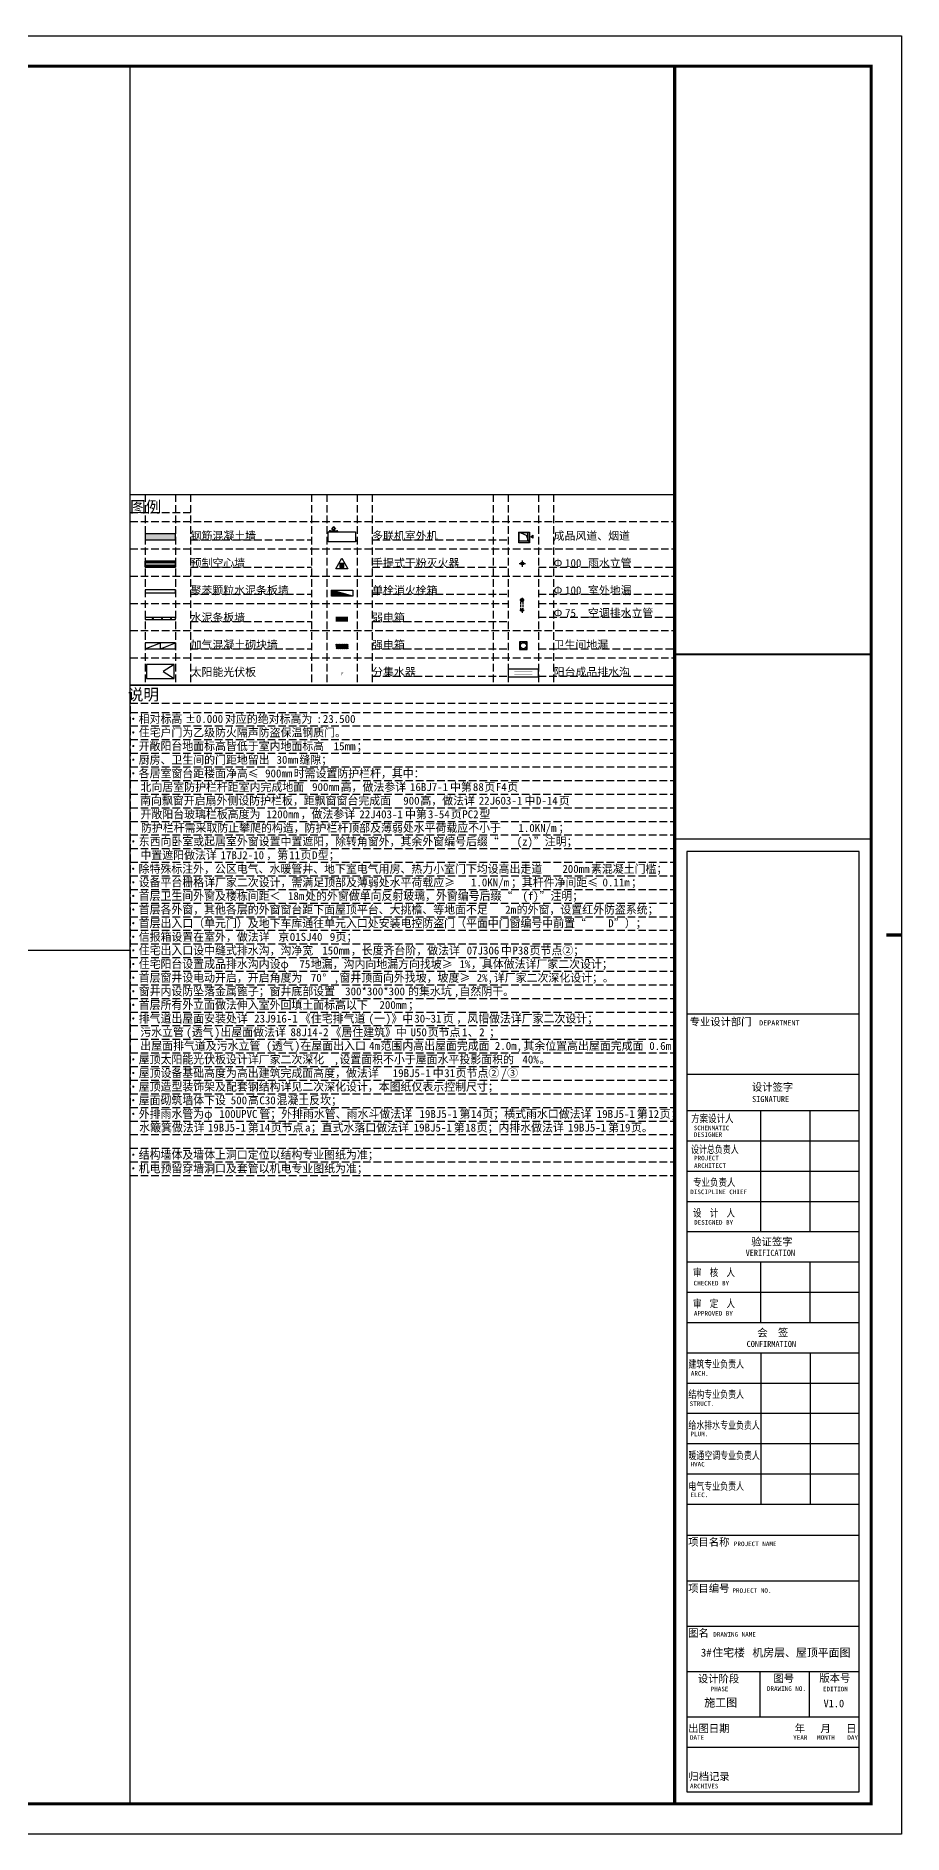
# Model space of a CAD drawing. Extents: x -46233 to 84150, y 109350 to 390860.
# Drawn here: x 55487 to 84150, y 328200 to 387600 of the extents above; entities that cross this region are included whole.
import ezdxf
from ezdxf.enums import TextEntityAlignment as Align
from ezdxf.xclip import XClip

# ---------------------------------------------------------------- set-up
doc = ezdxf.new("R2010")
doc.units = 0
doc.header["$LTSCALE"] = 1000
doc.header["$MEASUREMENT"] = 0
doc.header["$XCLIPFRAME"] = 0
doc.linetypes.add('DASH', pattern=[0.35, 0.25, -0.1])
doc.linetypes.add('图例-修改$0$DASH', pattern=[0.35, 0.25, -0.1])
doc.layers.get('Defpoints').update_dxf_attribs({"color": 4, "linetype": 'DASH'})
for name, color, linetype in [('A-ANNO-TEXT', 255, 'Continuous'), ('A1-无手签$0$A-ANNO-TTLB', 7, 'Continuous'), ('住宅平面说明$0$A-ANNO-TEXT', 255, 'Continuous'), ('图例-修改$0$125-墙体$0$P-FIRE-FH', 1, 'Continuous'), ('图例-修改$0$A-ANNO-TEXT', 7, 'Continuous'), ('图例-修改$0$A-COLU-CONC-HATC', 204, 'Continuous'), ('图例-修改$0$A-DRAN-SYMB', 243, 'Continuous'), ('图例-修改$0$A-FLOR-SPCL', 225, 'Continuous'), ('图例-修改$0$A-FLOR-UNDR', 177, 'Continuous'), ('图例-修改$0$A-WALL-BLOK', 131, 'Continuous'), ('图例-修改$0$A-WALL-CONC', 9, 'Continuous'), ('图例-修改$0$EQUIP_消火栓', 1, 'Continuous'), ('图例-修改$0$EQUIP_消防', 1, 'Continuous'), ('图例-修改$0$GF-光伏组件', 204, 'Continuous'), ('图例-修改$0$S-PC-FQ-WYQ', 8, 'Continuous'), ('图例-修改$0$造甲村-建筑200户型底图$0$A-FURN', 8, 'Continuous'), ('图签$0$A-ANNO-TTLB', 7, 'Continuous')]:
    doc.layers.add(name, color=color, linetype=linetype)
doc.layers.add('图签$0$HIDDENLINE', color=250, linetype='Continuous', plot=False)
doc.layers.add('图签$0$PUB_TEXT', color=7, linetype='Continuous', lineweight=30)
doc.styles.get("Standard").update_dxf_attribs({"font": ''})
doc.styles.add('住宅平面说明$0$Standard', font='')
doc.styles.add('图例-修改$0$125-墙体$0$地上图例$0$平面图框$0$Style-ENGINEERING_1', font='simhei.ttf')
doc.styles.add('图例-修改$0$Standard', font='')
doc.styles.add('图例-修改$0$地上图例$0$厨、卫01$0$08.60厨卫$0$Standard', font='simhei.ttf')
doc.styles.add('图签$0$03_F标_dims$0$_TCH_DIM', font='')
doc.styles.add('图签$0$楷体', font='simkai.ttf')
doc.styles.add('图签$0$黑体', font='simhei.ttf')
doc.styles.get('Standard').set_extended_font_data('SimSun')
doc.styles.get('住宅平面说明$0$Standard').set_extended_font_data('SimSun')
doc.styles.get('图例-修改$0$Standard').set_extended_font_data('SimSun')
doc.styles.get('图签$0$03_F标_dims$0$_TCH_DIM').set_extended_font_data('SimSun')

# ---------------------------------------------------------------- blocks, each defined once
blk = doc.blocks.new('图例-修改$0$DDDA$C0A4D4CDB')
at = {"color": 0}
for p, q in [((0, 0), (0, 370)), ((0, 370), (995, 370)), ((995, 0), (0, 0)), ((75, 409), (312, 409)), ((193, 557), (117, 469)), ((117, 469), (166, 481)), ((166, 481), (166, 426)), ((166, 426), (193, 460)), ((193, 557), (269, 469)), ((220, 426), (193, 460)), ((220, 481), (220, 426)), ((269, 469), (220, 481)), ((995, 370), (995, 0)), ((995, 57), (1037, 57)), ((1037, 20), (995, 20)), ((1037, 57), (1037, 20))]:
    blk.add_line(p, q, dxfattribs=at)
for centre, start_param, end_param in [((75, 370), 0.785398, 2.356194), ((312, 370), 5.497787, 7.068583)]:
    blk.add_ellipse(centre, major_axis=(27.3, 27.3), ratio=1, start_param=start_param, end_param=end_param, dxfattribs=at)
blk = doc.blocks.new('图例-修改$0$A$C0CCA4230')
at = {"layer": '图例-修改$0$S-PC-FQ-WYQ'}
h = blk.add_hatch(dxfattribs=at)
h.set_pattern_fill('ANSI37', color=256, scale=12, angle=180)
h.set_pattern_definition([(225, (-513601.415, -861852.41), (26.9407684, -26.9407684), []), (315, (-513601.415, -861852.41), (26.9407684, 26.9407684), [])])
h.paths.add_polyline_path([(0, -50), (0, 0), (-1000, 0), (-1000, -50)])
h = blk.add_hatch(dxfattribs=at)
h.set_pattern_fill('ANSI37', color=256, scale=12, angle=180)
h.set_pattern_definition([(225, (-513601.415, -862002.41), (26.9407684, -26.9407684), []), (315, (-513601.415, -862002.41), (26.9407684, 26.9407684), [])])
h.paths.add_polyline_path([(0, -200), (0, -150), (-1000, -150), (-1000, -200)])
for points in [[(0, -50), (0, 0), (-1000, 0), (-1000, -50)], [(-1000, -200), (-1000, 0), (0, 0), (0, -200)], [(0, -200), (0, -150), (-1000, -150), (-1000, -200)]]:
    blk.add_lwpolyline(points, close=True, dxfattribs=at)
blk = doc.blocks.new('图例-修改$0$125-墙体$0$强电')
at = {"layer": '图例-修改$0$125-墙体$0$P-FIRE-FH', "linetype": 'Continuous', "lineweight": 13}
h = blk.add_hatch(color=250, dxfattribs=at)
h.dxf.hatch_style = 1
h.paths.add_polyline_path([(0, 0), (0, 160), (400, 160), (400, 0)])
at = {"layer": '图例-修改$0$125-墙体$0$P-FIRE-FH', "linetype": 'Continuous', "lineweight": 13, "const_width": 10}
blk.add_lwpolyline([(0, 0), (0, 160), (400, 160), (400, 0)], close=True, dxfattribs=at)
at = {"layer": '图例-修改$0$125-墙体$0$P-FIRE-FH', "linetype": 'Continuous', "lineweight": 13, "style": '图例-修改$0$125-墙体$0$地上图例$0$平面图框$0$Style-ENGINEERING_1'}
blk.add_text('DD', height=100, dxfattribs=at).set_placement((211, 84), align=Align.MIDDLE_CENTER)
blk = doc.blocks.new('图例-修改$0$125-墙体$0$弱电箱')
at = {"layer": '图例-修改$0$125-墙体$0$P-FIRE-FH'}
h = blk.add_hatch(dxfattribs=at)
h.set_pattern_fill('ANSI31', color=256, scale=10)
h.set_pattern_definition([(45, (-33556.009, -8383.92), (-11.22532, 11.22532), [])])
h.paths.add_polyline_path([(400, 150), (400, 0), (0, 0), (0, 150)])
at = {"layer": '图例-修改$0$125-墙体$0$P-FIRE-FH', "linetype": 'Continuous', "lineweight": 13, "const_width": 10}
blk.add_lwpolyline([(400, 150), (400, 0), (0, 0), (0, 150)], close=True, dxfattribs=at)
blk = doc.blocks.new('图例-修改$0$A$C1FA52222')
at = {"layer": '图例-修改$0$GF-光伏组件'}
for p, q in [((0, -2278), (0, 0)), ((0, 0), (1134, 0)), ((1134, 0), (1134, -2278)), ((1134, -2278), (0, -2278))]:
    blk.add_line(p, q, dxfattribs=at)
blk.add_lwpolyline([(0, -2278), (567, -1359), (1134, -2278)], dxfattribs=at)
blk = doc.blocks.new('图例-修改$0$A$C446C3F73')
at = {"layer": '图例-修改$0$A-FLOR-SPCL'}
blk.add_lwpolyline([(-50, -50), (50, -50), (50, 50), (-50, 50)], close=True, dxfattribs=at)
for centre, radius in [((-39, 39), 4), ((0, 0), 40), ((39, 39), 4), ((-39, -39), 4), ((39, -39), 4)]:
    blk.add_circle(centre, radius, dxfattribs=at)
blk = doc.blocks.new('图例-修改$0$A$C61AB0B19')
at = {"layer": '图例-修改$0$A-FLOR-UNDR'}
blk.add_lwpolyline([(403, 100), (0, 100), (0, 0), (403, 0)], close=True, dxfattribs=at)
at = {"layer": '图例-修改$0$A-FLOR-UNDR', "const_width": 2}
for points in [[(323, 70), (80, 70)], [(323, 50), (80, 50)], [(80, 30), (323, 30)]]:
    blk.add_lwpolyline(points, dxfattribs=at)
blk = doc.blocks.new('图例-修改$0$$TwtSys$00000434')
for p, q in [((-0.5, 0.5), (-0.5, -0.5)), ((-0.5, -0.5), (0.5, 0.5)), ((0.5, 0.5), (-0.5, 0.5)), ((0.5, -0.5), (0.5, 0.5)), ((-0.5, -0.5), (0.5, -0.5))]:
    blk.add_line(p, q)
blk.add_solid([(0.5, -0.5), (0.5, 0.5), (-0.5, -0.5)])
blk = doc.blocks.new('图例-修改$0$$ATTACHMENT$00000214')
h = blk.add_hatch()
h.set_pattern_fill('ANSI31', color=256, scale=200, style=0)
h.set_pattern_definition([(45, (-38543.802, -6842.639), (-17.67767, 17.67767), [])])
h.paths.add_polyline_path([(-65, 2), (65, 2), (65, -128), (-65, -128)])
for points in [[(0, 172), (-198, -172), (198, -172)], [(-65, 2), (65, 2), (65, -128), (-65, -128)]]:
    blk.add_lwpolyline(points, close=True)
blk = doc.blocks.new('图例-修改$0$$LinePat$空心砌块')
at = {"color": 0}
for p in [(0, -300), (536, -300)]:
    blk.add_line(p, (536, 0), dxfattribs=at)
blk = doc.blocks.new('图例-修改')
at = {"layer": '图例-修改$0$A-COLU-CONC-HATC'}
for points in [[(500, -1500), (1500, -1500), (1500, -1300), (500, -1300)], [(500, -2400), (1500, -2400), (1500, -2200), (500, -2200)]]:
    blk.add_hatch(color=256, dxfattribs=at).paths.add_polyline_path(points)
h = blk.add_hatch(dxfattribs=at)
h.set_pattern_fill('石膏板', color=256, scale=60, style=0)
h.set_pattern_definition([(45, (83.67, -1710.95), (-150, 150), [48, -164.132]), (135, (417.61, -1710.95), (-150, -150), [48, -164.132])])
h.paths.add_polyline_path([(500, -4130), (1500, -4130), (1500, -4070), (500, -4070)])
at = {"layer": '图例-修改$0$A-DRAN-SYMB'}
h = blk.add_hatch(dxfattribs=at)
h.set_pattern_fill('ANSI31', color=256, scale=5, angle=180, style=0)
h.set_pattern_definition([(225, (9521.3174, 24667.1736), (5.61266, -5.61266), [])])
edge = h.paths.add_edge_path()
edge.add_arc((12954, -3490), 50, 0, 360)
at = {"layer": '图例-修改$0$A-FLOR-UNDR'}
h = blk.add_hatch(color=256, dxfattribs=at)
h.dxf.hatch_style = 1
h.paths.add_polyline_path([(13310, -1450), (13250, -1400), (13310, -1350)])
blk.add_lwpolyline([(0, 0), (18000, 0), (18000, -6300), (0, -6300)], close=True)
at = {"color": 2, "ltscale": 0.3, "const_width": 5}
blk.add_lwpolyline([(7335, -5867), (6685, -5867), (6685, -5987), (7335, -5987)], close=True, dxfattribs=at)
at = {"layer": 'Defpoints'}
for points in [[(0, 0), (6000, 0)], [(500, 0), (500, -6300)], [(1500, 0), (1500, -6300)], [(2000, 0), (2000, -6300)], [(6000, 0), (6000, -6300)], [(6000, 0), (12000, 0)], [(6500, 0), (6500, -6300)], [(7500, 0), (7500, -6300)], [(8000, 0), (8000, -6300)], [(12000, 0), (12000, -6300)], [(12500, 0), (12500, -6300)], [(13500, 0), (13500, -6300)], [(14000, 0), (14000, -6300)], [(0, -600), (2000, -600)], [(0, -900), (6000, -900)], [(6000, -900), (18000, -900)], [(2000, -1500), (6000, -1500)], [(8000, -1500), (12500, -1500)], [(0, -1800), (6000, -1800)], [(6000, -1800), (18000, -1800)], [(0, -2700), (6000, -2700)], [(2000, -2400), (6000, -2400)], [(6000, -2700), (18000, -2700)], [(8000, -2400), (12500, -2400)], [(13500, -2400), (18000, -2400)], [(2000, -3300), (6000, -3300)], [(8000, -3300), (12500, -3300)], [(13500, -3300), (18000, -3300)], [(0, -3600), (6000, -3600)], [(6000, -3600), (12500, -3600)], [(13500, -3600), (18000, -3600)], [(13500, -4050), (18000, -4050)], [(0, -4500), (6000, -4500)], [(0, -4500), (6000, -4500)], [(2000, -4200), (6000, -4200)], [(6000, -4500), (18000, -4500)], [(6000, -4500), (18000, -4500)], [(8000, -4200), (12500, -4200)], [(2000, -5100), (6000, -5100)], [(8000, -5100), (12500, -5100)], [(13500, -5100), (18000, -5100)], [(0, -5400), (6000, -5400)], [(6000, -5400), (18000, -5400)], [(6000, -5400), (18000, -5400)], [(0, -6300), (6000, -6300)], [(6000, -6300), (18000, -6300)], [(8000, -6000), (12500, -6000)], [(13500, -6000), (18000, -6000)]]:
    blk.add_lwpolyline(points, dxfattribs=at)
at = {"layer": '图例-修改$0$A-DRAN-SYMB'}
for p, q in [((12855, -2285), (13065, -2285)), ((12960, -2180), (12960, -2390)), ((13029, -3490), (12879, -3490)), ((12954, -3415), (12954, -3565)), ((13029, -3832), (12879, -3832)), ((12954, -3757), (12954, -3907))]:
    blk.add_line(p, q, dxfattribs=at)
at = {"layer": '图例-修改$0$A-DRAN-SYMB', "linetype": '图例-修改$0$DASH', "ltscale": 0.3}
for p, q in [((12917, -3832), (12917, -3523)), ((12992, -3832), (12992, -3523))]:
    blk.add_line(p, q, dxfattribs=at)
at = {"layer": '图例-修改$0$A-DRAN-SYMB'}
for centre, radius in [((12960, -2285), 50), ((12960, -2285), 45), ((12954, -3490), 50), ((12954, -3832), 37.5)]:
    blk.add_circle(centre, radius, dxfattribs=at)
at = {"layer": '图例-修改$0$A-FLOR-SPCL'}
for points in [[(12850, -1550), (12850, -1250), (13150, -1250), (13150, -1550)], [(12860, -1540), (12860, -1260), (13140, -1260), (13140, -1540)]]:
    blk.add_lwpolyline(points, close=True, dxfattribs=at)
at = {"layer": '图例-修改$0$A-FLOR-UNDR'}
for points in [[(12850, -1250), (13200, -1250), (13200, -1600), (12850, -1600)], [(13310, -1450), (13250, -1400), (13310, -1350)]]:
    blk.add_lwpolyline(points, close=True, dxfattribs=at)
blk.add_lwpolyline([(13200, -1600), (13099, -1353), (12850, -1250)], dxfattribs=at)
at = {"layer": '图例-修改$0$A-WALL-BLOK'}
for points in [[(500, -3250), (1500, -3250), (1500, -3150), (500, -3150)], [(500, -4130), (1500, -4130), (1500, -4070), (500, -4070)], [(500, -5100), (1500, -5100), (1500, -4900), (500, -4900)]]:
    blk.add_lwpolyline(points, close=True, dxfattribs=at)
at = {"layer": '图例-修改$0$A-WALL-CONC'}
for points in [[(500, -1500), (1500, -1500), (1500, -1300), (500, -1300)], [(500, -2400), (1500, -2400), (1500, -2200), (500, -2200)]]:
    blk.add_lwpolyline(points, close=True, dxfattribs=at)
for name, p in [('图例-修改$0$A$C0CCA4230', (1500, -2200)), ('图例-修改$0$125-墙体$0$强电', (6800, -4200))]:
    blk.add_blockref(name, p)
at = {"rotation": 179.9999999999999}
blk.add_blockref('图例-修改$0$125-墙体$0$弱电箱', (7210, -4950), dxfattribs=at)
at = {"xscale": 2.479603312564271, "yscale": 2.479603312564271, "zscale": 2.479603312564271}
blk.add_blockref('图例-修改$0$A$C61AB0B19', (12500, -6024), dxfattribs=at)
at = {"layer": '图例-修改$0$A-COLU-CONC-HATC', "xscale": 0.932615430050246, "yscale": 0.6666666666666666, "zscale": 0.6666666666666666}
for p in [(500, -4900), (1000, -4900)]:
    blk.add_blockref('图例-修改$0$$LinePat$空心砌块', p, dxfattribs=at)
at = {"layer": '图例-修改$0$A-FLOR-SPCL', "xscale": 2.5, "yscale": 2.5, "zscale": 2.5, "rotation": 270}
blk.add_blockref('图例-修改$0$A$C446C3F73', (13000, -5000), dxfattribs=at)
at = {"layer": '图例-修改$0$EQUIP_消火栓', "linetype": 'ByBlock', "xscale": -700, "yscale": 200, "zscale": 700, "rotation": 359.9999999999999}
blk.add_blockref('图例-修改$0$$TwtSys$00000434', (7010, -3263), dxfattribs=at)
at = {"layer": '图例-修改$0$EQUIP_消防', "linetype": 'ByBlock', "yscale": -1, "rotation": 180}
blk.add_blockref('图例-修改$0$$ATTACHMENT$00000214', (7002, -2283), dxfattribs=at)
at = {"layer": '图例-修改$0$GF-光伏组件', "xscale": -0.4000000000000009, "yscale": 0.4000000000000009, "zscale": 0.4, "rotation": 90}
blk.add_blockref('图例-修改$0$A$C1FA52222', (545, -5623), dxfattribs=at)
at = {"layer": '图例-修改$0$造甲村-建筑200户型底图$0$A-FURN', "ltscale": 0.1, "extrusion": (0, 0, -1), "xscale": -0.9, "yscale": 0.9, "zscale": -0.9}
blk.add_blockref('图例-修改$0$DDDA$C0A4D4CDB', (-6552, -1566), dxfattribs=at)
at = {"color": 1, "style": '图例-修改$0$地上图例$0$厨、卫01$0$08.60厨卫$0$Standard'}
blk.add_text('F', height=105, dxfattribs=at).set_placement((6974, -5978))
at = {"layer": '图例-修改$0$A-ANNO-TEXT', "style": '图例-修改$0$Standard'}
for s, height, p in [('图例', 377.6, (0, -600)), ('钢筋混凝土墙', 264.3, (2000, -1500)), ('多联机室外机', 264.3, (8000, -1500)), ('成品风道、烟道', 264.3, (14000, -1500)), ('预制空心墙', 264.3, (2000, -2400)), ('手提式干粉灭火器', 264.3, (8000, -2400)), ('Φ', 264, (14000, -2400)), ('100', 264.3, (14378, -2400)), ('雨水立管', 264.3, (15134, -2400)), ('聚苯颗粒水泥条板墙', 264.3, (2000, -3300)), ('单栓消火栓箱', 264.3, (8000, -3300)), ('Φ', 264, (14000, -3300)), ('100', 264.3, (14378, -3300)), ('室外地漏', 264.3, (15134, -3300)), ('水泥条板墙', 264.3, (2000, -4200)), ('弱电箱', 264.3, (8000, -4200)), ('Φ', 264, (14000, -4050)), ('75', 264.3, (14378, -4050)), ('空调排水立管', 264.3, (15134, -4050)), ('加气混凝土砌块墙', 264.3, (2000, -5100)), ('强电箱', 264.3, (8000, -5100)), ('卫生间地漏', 264.3, (14000, -5100)), ('太阳能光伏板', 264.3, (2000, -6000)), ('分集水器', 264.3, (8000, -6000)), ('阳台成品排水沟', 264.3, (14000, -6000))]:
    blk.add_text(s, height=height, dxfattribs=at).set_placement(p)

msp = doc.modelspace()

# ---------------------------------------------------------------- linework, layer by layer
for points in [[(58600, 329200), (58600, 386600)], [(58600, 366155), (76600, 366155)], [(2500, 357402), (58600, 357402)]]:
    msp.add_lwpolyline(points)
at = {"layer": 'A1-无手签$0$A-ANNO-TTLB'}
msp.add_lwpolyline([(0, 328200), (0, 387600), (84100, 387600), (84100, 328200)], close=True, dxfattribs=at)
at = {"layer": 'A1-无手签$0$A-ANNO-TTLB', "const_width": 100}
msp.add_lwpolyline([(2500, 329200), (83100, 329200), (83100, 386600), (2500, 386600)], close=True, dxfattribs=at)
for points in [[(76600, 329200), (76600, 386600)], [(83600, 357900), (84100, 357900)]]:
    msp.add_lwpolyline(points, dxfattribs=at)
at = {"layer": 'Defpoints'}
for points in [[(58600, 366155), (76600, 366155)], [(58600, 365805), (58600, 352205)], [(58600, 365555), (76600, 365555)], [(58600, 365255), (76600, 365255)], [(58600, 364805), (76600, 364805)], [(58600, 364355), (76600, 364355)], [(58600, 363905), (76600, 363905)], [(58600, 363455), (76600, 363455)], [(58600, 363005), (76600, 363005)], [(58600, 362555), (76600, 362555)], [(58600, 362105), (76600, 362105)], [(58600, 361655), (76600, 361655)], [(58600, 361205), (76600, 361205)], [(58600, 360755), (76600, 360755)], [(58600, 360305), (76600, 360305)], [(58600, 359855), (76600, 359855)], [(58600, 359405), (76600, 359405)], [(58600, 358955), (76600, 358955)], [(58600, 358505), (76600, 358505)], [(58600, 358055), (76600, 358055)], [(58600, 357605), (76600, 357605)], [(58600, 357155), (76600, 357155)], [(58600, 357155), (76600, 357155)], [(58600, 356705), (76600, 356705)], [(58600, 356705), (76600, 356705)], [(58600, 356255), (76600, 356255)], [(58600, 355805), (76600, 355805)], [(58600, 355355), (76600, 355355)], [(58600, 354905), (76600, 354905)], [(58600, 354455), (76600, 354455)], [(58600, 354005), (76600, 354005)], [(58600, 353555), (76600, 353555)], [(58600, 353105), (76600, 353105)], [(58600, 352655), (76600, 352655)], [(58600, 352205), (76600, 352205)], [(58600, 351755), (76600, 351755)], [(58600, 351305), (76600, 351305)], [(58600, 350855), (76600, 350855)], [(58600, 350405), (76600, 350405)], [(58600, 349955), (76600, 349955)]]:
    msp.add_lwpolyline(points, dxfattribs=at)
at = {"layer": '图签$0$A-ANNO-TTLB'}
for p, q in [((83100, 361065.2), (76600, 361065.2)), ((83100, 329200), (83100, 361065.2)), ((77000, 355300), (82700, 355300)), ((77000, 353300), (82700, 353300)), ((77000, 352100), (82700, 352100)), ((78628.2, 352100), (82700, 352100)), ((79450, 348100), (79450, 352100)), ((81075, 348100), (81075, 352100)), ((77000, 351100), (82700, 351100)), ((77000, 350100), (82700, 350100)), ((77000, 349100), (82700, 349100)), ((77000, 348100), (82700, 348100)), ((77000, 347100), (82700, 347100)), ((79450, 345100), (79450, 347100)), ((81075, 345100), (81075, 347100)), ((77000, 346100), (82700, 346100)), ((77000, 345100), (82700, 345100)), ((77000, 344100), (82700, 344100)), ((79028.2, 344100), (82700, 344100)), ((79450, 344100), (79450, 339100)), ((81075, 344100), (81075, 339100)), ((77000, 343100), (82700, 343100)), ((77000, 342100), (82700, 342100)), ((77000, 341100), (82700, 341100)), ((77000, 340100), (82700, 340100)), ((77000, 339100), (82700, 339100)), ((77000, 338070), (82700, 338070)), ((77000, 336570), (82700, 336570)), ((77000, 335070), (82700, 335070)), ((77000, 333570), (82700, 333570)), ((79420, 333570), (79420, 332070)), ((81045, 333570), (81045, 332070)), ((77000, 332070), (82700, 332070)), ((77000, 331070), (82700, 331070)), ((76600, 329200), (83100, 329200))]:
    msp.add_line(p, q, dxfattribs=at)
at = {"layer": '图签$0$A-ANNO-TTLB', "const_width": 70}
msp.add_lwpolyline([(76600, 367170), (83100, 367170)], dxfattribs=at)
at = {"layer": '图签$0$HIDDENLINE'}
for p, q in [((82700, 360662.4), (77000, 360662.4)), ((77000, 360662.4), (77000, 329597.2)), ((82700, 329597.2), (82700, 360662.4)), ((77000, 329597.2), (82700, 329597.2))]:
    msp.add_line(p, q, dxfattribs=at)

# ---------------------------------------------------------------- block references
ref = msp.add_blockref('图例-修改', (58600, 372455))
XClip(ref).set_block_clipping_path([(-0.0000002207, -6300), (18000.0000004769, 0)])

# ---------------------------------------------------------------- texts
at = {"layer": 'A-ANNO-TEXT'}
for s, p in [('3#', (77465.1, 334061)), ('住宅楼', (77843.1, 334061)), ('机房层、屋顶平面图', (79166.3, 334061))]:
    msp.add_text(s, height=264.35, dxfattribs=at).set_placement(p)
at = {"layer": '住宅平面说明$0$A-ANNO-TEXT', "style": '住宅平面说明$0$Standard'}
for s, height, p in [('说明', 377.64, (58525, 365655)), ('·相对标高', 264.35, (58525, 364905)), ('·住宅户门为乙级防火隔声防盗保温钢质门。', 264.346, (58525, 364455)), ('%%P0.000', 264.35, (60415.3, 364905)), ('对应的绝对标高为', 264.35, (61738.5, 364905)), (':', 264.3, (64763, 364905)), ('·开敞阳台地面标高皆低于室内地面标高', 264.346, (58525, 364005)), ('15mm', 264.35, (65330.1, 364005)), ('；', 264.3, (66086.2, 364005)), ('·厨房、卫生间的门距地留出', 264.346, (58525, 363555)), ('30mm', 264.35, (63439.8, 363555)), ('缝隙；', 264.35, (64195.9, 363555)), ('·各居室窗台距楼面净高≤', 264.346, (58525, 363105)), ('北向居室防护栏杆距室内完成地面', 264.346, (58944.9, 362655)), ('900mm', 264.35, (63061.7, 363105)), ('时需设置防护栏杆，其中：', 264.346, (64006.9, 363105)), ('高，做法参详', 264.35, (65561, 362655)), ('南向飘窗开启扇外侧设防护栏板，距飘窗窗台完成面', 264.346, (58932.6, 362205)), ('900mm', 264.35, (64615.8, 362655)), ('900', 264.35, (67628, 362205)), ('高，做法详', 264.35, (68195.1, 362205)), ('开敞阳台玻璃栏板高度为', 264.346, (58944, 361755)), ('1200mm', 264.35, (63102.7, 361755)), ('，做法参详', 264.35, (64236.9, 361755)), ('·东西向卧室或起居室外窗设置中置遮阳，除转角窗外，其余外窗编号后缀“', 264.346, (58525, 360855)), ('防护栏杆需采取防止攀爬的构造，防护栏杆顶部及薄弱处水平荷载应不小于', 264.346, (58959, 361305)), ('1.0KN/m', 264.35, (71434.9, 361305)), ('”注明；', 264.35, (71946.1, 360855)), ('；', 264.3, (72758.1, 361305)), ('中置遮阳做法详', 264.35, (58942.3, 360405)), ('17BJ2-10', 264.35, (61588.7, 360405)), ('，第', 264.35, (63101, 360405)), ('11', 264.35, (63857.1, 360405)), ('页', 264.3, (64235.1, 360405)), ('D', 264.3, (64613.2, 360405)), ('型；', 264.35, (64802.2, 360405)), ('(z)', 264.35, (71379, 360855)), ('·除特殊标注外，公区电气、水暖管井、地下室电气用房、热力小室门下均设高出走道', 264.346, (58521.9, 359950.5)), ('200mm', 264.35, (72888.2, 359950.5)), ('素混凝土门槛；', 264.35, (73833.3, 359950.5)), ('·设备平台栅格详厂家二次设计，需满足顶部及薄弱处水平荷载应≥', 264.346, (58525, 359505)), ('1.0KN/m', 264.35, (69866.8, 359505)), ('；其杆件净间距≤', 264.35, (71190, 359505)), ('0.11m', 264.35, (74214.5, 359505)), ('；', 264.3, (75159.6, 359505)), ('·首层卫生间外窗及楼栋间距＜', 264.346, (58525, 359055)), ('·首层各外窗，其他各层的外窗窗台距下面屋顶平台、大挑檐、等地面不足', 264.346, (58525, 358605)), ('18m', 264.35, (63817.9, 359055)), ('处的外窗做单向反射玻璃，外窗编号后缀“', 264.346, (64384.9, 359055)), ('2m', 264.35, (71001, 358605)), ('的外窗，设置红外防盗系统；', 264.346, (71379, 358605)), ('(f)', 264.35, (71568.1, 359055)), ('”注明；', 264.35, (72135.2, 359055)), ('·首层出入口（单元门）及地下车库通往单元入口处安装电控防盗门（平面中门窗编号中前置“', 264.346, (58525, 358155)), ('D', 264.3, (74403.5, 358155)), ('”）；', 264.35, (74592.5, 358155)), ('·信报箱设置在室外，做法详', 264.346, (58525, 357705)), ('·住宅出入口设中缝式排水沟，沟净宽', 264.346, (58525, 357255)), ('·住宅阳台设置成品排水沟内设φ', 264.346, (58525, 356805)), ('75', 264.35, (64195.9, 356805)), ('地漏，沟内向地漏方向找坡≥', 264.346, (64574, 356805)), ('150mm', 264.35, (64952, 357255)), ('，长度齐台阶，做法详', 264.35, (65897.2, 357255)), ('1%', 264.35, (69488.7, 356805)), ('，具体做法详厂家二次设计；', 264.346, (69866.8, 356805)), ('·首层窗井设电动开启，开启角度为', 264.346, (58525, 356355)), ('70', 264.35, (64574, 356355)), ('°', 264.3, (64952, 356355)), (',', 264.3, (65330.1, 356355)), ('窗井顶面向外找坡，坡度≥', 264.346, (65519.1, 356355)), ('2%,', 264.35, (70055.8, 356355)), ('详厂家二次深化设计；。', 264.346, (70622.9, 356355)), ('·窗井内设防坠落金属篦子；窗井底部设置', 264.346, (58525, 355905)), ('300*300*300', 264.346, (65708.1, 355905)), ('的集水坑', 264.35, (67787.5, 355905)), (',', 264.3, (69299.7, 355905)), ('自然阴干。', 264.35, (69488.7, 355905)), ('·首层所有外立面做法伸入室外回填土面标高以下', 264.346, (58525, 355455)), ('·排气道出屋面安装处详', 264.346, (58525, 355005)), ('200mm', 264.35, (66842.3, 355455)), ('；', 264.3, (67787.5, 355455)), ('，风帽做法详厂家二次设计；', 264.346, (69382.7, 355005)), ('污水立管', 264.35, (58938, 354555)), ('(', 264.3, (60450.2, 354555)), ('透气', 264.35, (60639.2, 354555)), (')', 264.3, (61395.4, 354555)), ('出屋面做法详', 264.35, (61584.4, 354555)), ('；', 264.3, (70468.8, 354555)), ('出屋面排气道及污水立管', 264.346, (58938, 354105)), ('(', 264.3, (63096.6, 354105)), ('透气', 264.35, (63285.7, 354105)), (')', 264.3, (64041.8, 354105)), ('在屋面出入口', 264.35, (64230.8, 354105)), ('4m', 264.35, (66499.2, 354105)), ('范围内高出屋面完成面', 264.35, (66877.2, 354105)), ('2.0m,', 264.35, (70657.8, 354105)), ('其余位置高出屋面完成面', 264.346, (71603, 354105)), ('0.6m', 264.35, (75761.6, 354105)), ('·屋顶太阳能光伏板设计详厂家二次深化', 264.346, (58525, 353655)), ('·屋顶设备基础高度为高出建筑完成面高度，做法详', 264.346, (58525, 353205)), (',', 264.3, (65330.1, 353655)), ('设置面积不小于屋面水平投影面积的', 264.346, (65519.1, 353655)), ('40%', 264.35, (71568.1, 353655)), ('。', 264.3, (72135.2, 353655)), ('·屋顶造型装饰架及配套钢结构详见二次深化设计，本图纸仅表示控制尺寸；', 264.346, (58525, 352755)), ('·屋面砌筑墙体下设', 264.35, (58525, 352305)), ('500', 264.35, (61927.6, 352305)), ('高', 264.3, (62494.6, 352305)), ('C30', 264.35, (62872.7, 352305)), ('混凝土反坎；', 264.35, (63439.8, 352305)), ('·外排雨水管为φ', 264.35, (58525, 351855)), ('水簸箕做法详', 264.35, (58900.6, 351405)), ('19BJ5-1', 264.35, (61169, 351405)), ('100UPVC', 264.35, (61549.5, 351855)), ('第', 264.3, (62492.2, 351405)), ('管；外排雨水管、雨水斗做法详', 264.346, (62872.7, 351855)), ('14', 264.35, (62870.2, 351405)), ('页节点', 264.35, (63248.3, 351405)), ('；直式水落口做法详', 264.35, (64571.5, 351405)), ('19BJ5-1', 264.35, (67974, 351405)), ('19BJ5-1', 264.35, (68165.5, 351855)), ('第', 264.3, (69297.2, 351405)), ('第', 264.3, (69488.7, 351855)), ('18', 264.35, (69675.3, 351405)), ('14', 264.35, (69866.8, 351855)), ('页；内排水做法详', 264.35, (70053.4, 351405)), ('页；横式雨水口做法详', 264.35, (70244.9, 351855)), ('19BJ5-1', 264.35, (73077.8, 351405)), ('19BJ5-1', 264.35, (74025.4, 351855)), ('第', 264.3, (74401, 351405)), ('19', 264.35, (74779.1, 351405)), ('页。', 264.35, (75157.2, 351405)), ('第', 264.3, (75348.7, 351855)), ('12', 264.35, (75726.7, 351855)), ('页；', 264.35, (76104.8, 351855)), ('a', 264.3, (64382.5, 351405)), ('·结构墙体及墙体上洞口定位以结构专业图纸为准；', 264.346, (58525, 350505)), ('·机电预留穿墙洞口及套管以机电专业图纸为准；', 264.346, (58525, 350055))]:
    msp.add_text(s, height=height, dxfattribs=at).set_placement(p)
at = {"layer": '住宅平面说明$0$A-ANNO-TEXT', "color": 2, "style": '住宅平面说明$0$Standard'}
for s, height, p in [('23.500', 264.35, (64971.5, 364905)), ('中第', 264.35, (69174.9, 362655)), ('页', 264.3, (70309, 362655)), ('页', 264.3, (71065.2, 362655)), ('16BJ7-1', 264.35, (67851.7, 362655)), ('88', 264.35, (69931, 362655)), ('22J603-1', 264.35, (70123.9, 362205)), ('F4', 264.35, (70687.1, 362655)), ('中', 264.3, (71636.1, 362205)), ('D-14', 264.35, (72014.2, 362205)), ('页', 264.3, (72770.3, 362205)), ('22J403-1', 264.35, (66177.4, 361755)), ('中第', 264.35, (67689.6, 361755)), ('3-54', 264.35, (68445.7, 361755)), ('页', 264.3, (69201.8, 361755)), ('PC2', 264.35, (69579.9, 361755)), ('型', 264.3, (70147, 361755)), ('京', 264.3, (63499.6, 357705)), ('01SJ40', 264.35, (63877.7, 357705)), ('9', 264.3, (65200.9, 357705)), ('页；', 264.35, (65389.9, 357705)), ('07J306', 264.35, (69725.4, 357255)), ('中', 264.3, (70859.6, 357255)), ('P38', 264.35, (71237.7, 357255)), ('页节点②；', 264.35, (71804.7, 357255)), ('23J916-1', 264.35, (62700.7, 355005)), ('《住宅排气道', 264.35, (64212.9, 355005)), ('(', 264.3, (66481.3, 355005)), (')', 264.3, (67048.4, 355005)), ('》中', 264.35, (67237.4, 355005)), ('30~31', 264.35, (67993.5, 355005)), ('页', 264.3, (68938.7, 355005)), ('88J14-2', 264.35, (63901.2, 354555)), ('《居住建筑》中', 264.35, (65224.4, 354555)), ('一', 264.3, (66670.3, 355005)), ('U50', 264.35, (67870.8, 354555)), ('页节点', 264.35, (68437.9, 354555)), ('1', 264.3, (69572, 354555)), ('、', 264.3, (69761.1, 354555)), ('2', 264.3, (70139.1, 354555)), ('19BJ5-1', 264.35, (67280.3, 353205)), ('中', 264.3, (68603.5, 353205)), ('31', 264.35, (68981.6, 353205)), ('页节点②', 264.35, (69359.6, 353205)), ('/', 264.3, (70871.9, 353205)), ('③', 264.3, (71060.9, 353205))]:
    msp.add_text(s, height=height, dxfattribs=at).set_placement(p)
at = {"layer": '图签$0$A-ANNO-TTLB'}
for s, height, style, p in [('专业设计部门', 250, '图签$0$楷体', (77094.5, 354909.6)), ('DEPARTMENT', 170, '图签$0$黑体', (79394.1, 354912.1)), ('设计签字', 250, '图签$0$楷体', (79154.4, 352750.6)), ('SIGNATURE', 200, '图签$0$黑体', (79159.8, 352380.8)), ('SCHENMATIC', 150, '图签$0$黑体', (77232, 351449.5)), ('DESIGNER', 150, '图签$0$黑体', (77232, 351232.2)), ('PROJECT', 150, '图签$0$黑体', (77240.7, 350455.7)), ('ARCHITECT', 150, '图签$0$黑体', (77240.7, 350206.1)), ('DISCIPLINE CHIEF', 150, '图签$0$黑体', (77115.2, 349338.9)), ('DESIGNED BY', 150, '图签$0$黑体', (77242.4, 348332.3)), ('VERIFICATION', 200, '图签$0$黑体', (78946.8, 347299.9)), ('验证签字', 250, '图签$0$楷体', (79132.1, 347639.5)), ('CHECKED BY', 150, '图签$0$黑体', (77226.7, 346323.8)), ('APPROVED BY', 150, '图签$0$黑体', (77235.6, 345324.6)), ('会  签', 250, '图签$0$楷体', (79332.6, 344637.7)), ('CONFIRMATION', 200, '图签$0$黑体', (78979.8, 344290.7)), ('ARCH.', 150, '图签$0$黑体', (77134.2, 343343.3)), ('STRUCT.', 150, '图签$0$黑体', (77094.1, 342339.9)), ('PLUM.', 150, '图签$0$黑体', (77124.2, 341342.1)), ('HVAC', 150, '图签$0$黑体', (77124.2, 340342.1)), ('ELEC.', 150, '图签$0$黑体', (77124.2, 339329.7)), ('项目名称', 250, '图签$0$楷体', (77048, 337723.2)), ('PROJECT NAME', 150, '图签$0$黑体', (78558.1, 337711.1)), ('项目编号', 250, '图签$0$楷体', (77048, 336191.2)), ('PROJECT NO.', 150, '图签$0$黑体', (78509.8, 336168.5)), ('图名', 250, '图签$0$楷体', (77048, 334716)), ('DRAWING NAME', 150, '图签$0$黑体', (77876, 334721.4)), ('设计阶段', 250, '图签$0$楷体', (77367.1, 333206.7)), ('图号', 250, '图签$0$楷体', (79867.5, 333218)), ('版本号', 250, '图签$0$楷体', (81383.1, 333227.7)), ('PHASE', 150, '图签$0$黑体', (77790.8, 332917)), ('DRAWING NO.', 150, '图签$0$黑体', (79650.4, 332928.3)), ('EDITION', 150, '图签$0$黑体', (81502.2, 332915.3)), ('出图日期', 250, '图签$0$楷体', (77048, 331562.5)), ('DATE', 150, '图签$0$黑体', (77105.8, 331313.8)), ('YEAR', 150, '图签$0$黑体', (80517.9, 331313.8)), ('年   月   日', 250, '图签$0$楷体', (80568.5, 331562.5)), ('MONTH', 150, '图签$0$黑体', (81306.7, 331313.8)), ('DAY', 150, '图签$0$黑体', (82307.5, 331313.8)), ('归档记录', 250, '图签$0$楷体', (77054.7, 329975.9)), ('ARCHIVES', 150, '图签$0$黑体', (77106.5, 329708.8))]:
    msp.add_text(s, height=height, dxfattribs=dict(at, style=style)).set_placement(p)
at = {"layer": '图签$0$A-ANNO-TTLB', "style": '图签$0$楷体'}
for s, width, p in [('方案设计人', 0.8, (77144.5, 351713.1)), ('设计总负责人', 0.75, (77141.2, 350693.4)), ('专业负责人', 0.8, (77209.4, 349604.7)), ('设  计  人', 0.8, (77209.4, 348593.9)), ('审  核  人', 0.8, (77209.4, 346625.4)), ('审  定  人', 0.8, (77209.4, 345599.6)), ('建筑专业负责人', 0.75, (77053.2, 343601.7)), ('结构专业负责人', 0.75, (77053.2, 342601.7)), ('给水排水专业负责人', 0.75, (77053.2, 341581.1)), ('暖通空调专业负责人', 0.75, (77053.2, 340581.1)), ('电气专业负责人', 0.75, (77053.2, 339567.4))]:
    msp.add_text(s, height=250, dxfattribs=dict(at, width=width)).set_placement(p)
msp.add_text('V1.0', height=250, dxfattribs=at).set_placement((81862.1, 332389), align=Align.CENTER)
at = {"layer": '图签$0$PUB_TEXT', "color": 1, "style": '图签$0$03_F标_dims$0$_TCH_DIM'}
msp.add_text('施工图', height=265.82, dxfattribs=at).set_placement((78122.1, 332407.9), align=Align.CENTER)

doc.saveas('drawing.dxf')
